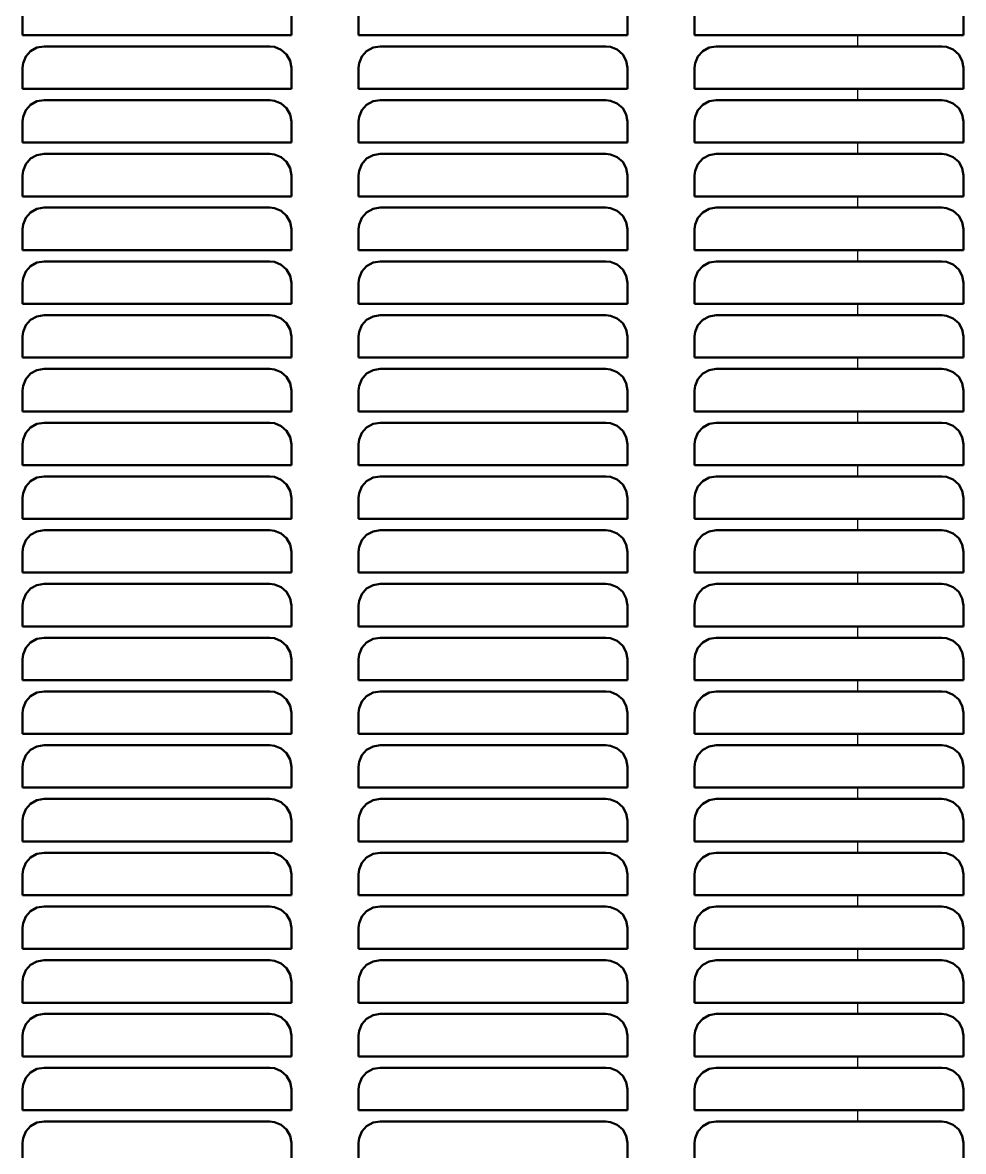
# Model space of a CAD drawing. Header units: inches. Extents: x 0 to 35.8, y 0 to 41.5.
# Drawn here: x 10.23 to 18.98, y 20.8 to 31.3 of the extents above; entities that cross this region are included whole.
import ezdxf

# ---------------------------------------------------------------- set-up
doc = ezdxf.new("R2010")
doc.units = ezdxf.units.IN
doc.header["$MEASUREMENT"] = 0
doc.layers.add('AM_0', color=7, linetype='Continuous', lineweight=50)
doc.layers.add('AM_4', color=3, linetype='Continuous', lineweight=25)

msp = doc.modelspace()

# ---------------------------------------------------------------- linework, layer by layer
at = {"layer": 'AM_0'}
for p, q in [((10.234, 31.381), (10.234, 31.186)), ((12.734, 31.186), (12.734, 31.381)), ((13.359, 31.381), (13.359, 31.186)), ((15.859, 31.186), (15.859, 31.381)), ((16.484, 31.381), (16.484, 31.186)), ((18.984, 31.186), (18.984, 31.381)), ((10.234, 31.186), (12.734, 31.186)), ((13.359, 31.186), (15.859, 31.186)), ((16.484, 31.186), (18.984, 31.186)), ((12.534, 31.081), (10.434, 31.081)), ((15.659, 31.081), (13.559, 31.081)), ((18.784, 31.081), (16.684, 31.081)), ((10.234, 30.881), (10.234, 30.686)), ((12.734, 30.686), (12.734, 30.881)), ((13.359, 30.881), (13.359, 30.686)), ((15.859, 30.686), (15.859, 30.881)), ((16.484, 30.881), (16.484, 30.686)), ((18.984, 30.686), (18.984, 30.881)), ((10.234, 30.686), (12.734, 30.686)), ((13.359, 30.686), (15.859, 30.686)), ((16.484, 30.686), (18.984, 30.686)), ((12.534, 30.581), (10.434, 30.581)), ((15.659, 30.581), (13.559, 30.581)), ((18.784, 30.581), (16.684, 30.581)), ((10.234, 30.381), (10.234, 30.186)), ((12.734, 30.186), (12.734, 30.381)), ((13.359, 30.381), (13.359, 30.186)), ((15.859, 30.186), (15.859, 30.381)), ((16.484, 30.381), (16.484, 30.186)), ((18.984, 30.186), (18.984, 30.381)), ((10.234, 30.186), (12.734, 30.186)), ((13.359, 30.186), (15.859, 30.186)), ((16.484, 30.186), (18.984, 30.186)), ((12.534, 30.081), (10.434, 30.081)), ((15.659, 30.081), (13.559, 30.081)), ((18.784, 30.081), (16.684, 30.081)), ((10.234, 29.881), (10.234, 29.686)), ((12.734, 29.686), (12.734, 29.881)), ((13.359, 29.881), (13.359, 29.686)), ((15.859, 29.686), (15.859, 29.881)), ((16.484, 29.881), (16.484, 29.686)), ((18.984, 29.686), (18.984, 29.881)), ((10.234, 29.686), (12.734, 29.686)), ((13.359, 29.686), (15.859, 29.686)), ((16.484, 29.686), (18.984, 29.686)), ((12.534, 29.581), (10.434, 29.581)), ((15.659, 29.581), (13.559, 29.581)), ((18.784, 29.581), (16.684, 29.581)), ((10.234, 29.381), (10.234, 29.186)), ((12.734, 29.186), (12.734, 29.381)), ((13.359, 29.381), (13.359, 29.186)), ((15.859, 29.186), (15.859, 29.381)), ((16.484, 29.381), (16.484, 29.186)), ((18.984, 29.186), (18.984, 29.381)), ((10.234, 29.186), (12.734, 29.186)), ((13.359, 29.186), (15.859, 29.186)), ((16.484, 29.186), (18.984, 29.186)), ((12.534, 29.081), (10.434, 29.081)), ((15.659, 29.081), (13.559, 29.081)), ((18.784, 29.081), (16.684, 29.081)), ((10.234, 28.881), (10.234, 28.686)), ((12.734, 28.686), (12.734, 28.881)), ((13.359, 28.881), (13.359, 28.686)), ((15.859, 28.686), (15.859, 28.881)), ((16.484, 28.881), (16.484, 28.686)), ((18.984, 28.686), (18.984, 28.881)), ((10.234, 28.686), (12.734, 28.686)), ((13.359, 28.686), (15.859, 28.686)), ((16.484, 28.686), (18.984, 28.686)), ((12.534, 28.581), (10.434, 28.581)), ((15.659, 28.581), (13.559, 28.581)), ((18.784, 28.581), (16.684, 28.581)), ((10.234, 28.381), (10.234, 28.186)), ((12.734, 28.186), (12.734, 28.381)), ((13.359, 28.381), (13.359, 28.186)), ((15.859, 28.186), (15.859, 28.381)), ((16.484, 28.381), (16.484, 28.186)), ((18.984, 28.186), (18.984, 28.381)), ((10.234, 28.186), (12.734, 28.186)), ((13.359, 28.186), (15.859, 28.186)), ((16.484, 28.186), (18.984, 28.186)), ((12.534, 28.081), (10.434, 28.081)), ((15.659, 28.081), (13.559, 28.081)), ((18.784, 28.081), (16.684, 28.081)), ((10.234, 27.881), (10.234, 27.686)), ((12.734, 27.686), (12.734, 27.881)), ((13.359, 27.881), (13.359, 27.686)), ((15.859, 27.686), (15.859, 27.881)), ((16.484, 27.881), (16.484, 27.686)), ((18.984, 27.686), (18.984, 27.881)), ((10.234, 27.686), (12.734, 27.686)), ((13.359, 27.686), (15.859, 27.686)), ((16.484, 27.686), (18.984, 27.686)), ((12.534, 27.581), (10.434, 27.581)), ((15.659, 27.581), (13.559, 27.581)), ((18.784, 27.581), (16.684, 27.581)), ((10.234, 27.381), (10.234, 27.186)), ((12.734, 27.186), (12.734, 27.381)), ((13.359, 27.381), (13.359, 27.186)), ((15.859, 27.186), (15.859, 27.381)), ((16.484, 27.381), (16.484, 27.186)), ((18.984, 27.186), (18.984, 27.381)), ((10.234, 27.186), (12.734, 27.186)), ((13.359, 27.186), (15.859, 27.186)), ((16.484, 27.186), (18.984, 27.186)), ((12.534, 27.081), (10.434, 27.081)), ((15.659, 27.081), (13.559, 27.081)), ((18.784, 27.081), (16.684, 27.081)), ((10.234, 26.881), (10.234, 26.686)), ((12.734, 26.686), (12.734, 26.881)), ((13.359, 26.881), (13.359, 26.686)), ((15.859, 26.686), (15.859, 26.881)), ((16.484, 26.881), (16.484, 26.686)), ((18.984, 26.686), (18.984, 26.881)), ((10.234, 26.686), (12.734, 26.686)), ((13.359, 26.686), (15.859, 26.686)), ((16.484, 26.686), (18.984, 26.686)), ((12.534, 26.581), (10.434, 26.581)), ((15.659, 26.581), (13.559, 26.581)), ((18.784, 26.581), (16.684, 26.581)), ((10.234, 26.381), (10.234, 26.186)), ((12.734, 26.186), (12.734, 26.381)), ((13.359, 26.381), (13.359, 26.186)), ((15.859, 26.186), (15.859, 26.381)), ((16.484, 26.381), (16.484, 26.186)), ((18.984, 26.186), (18.984, 26.381)), ((10.234, 26.186), (12.734, 26.186)), ((13.359, 26.186), (15.859, 26.186)), ((16.484, 26.186), (18.984, 26.186)), ((12.534, 26.081), (10.434, 26.081)), ((15.659, 26.081), (13.559, 26.081)), ((18.784, 26.081), (16.684, 26.081)), ((10.234, 25.881), (10.234, 25.686)), ((12.734, 25.686), (12.734, 25.881)), ((13.359, 25.881), (13.359, 25.686)), ((15.859, 25.686), (15.859, 25.881)), ((16.484, 25.881), (16.484, 25.686)), ((18.984, 25.686), (18.984, 25.881)), ((10.234, 25.686), (12.734, 25.686)), ((13.359, 25.686), (15.859, 25.686)), ((16.484, 25.686), (18.984, 25.686)), ((12.534, 25.581), (10.434, 25.581)), ((15.659, 25.581), (13.559, 25.581)), ((18.784, 25.581), (16.684, 25.581)), ((10.234, 25.381), (10.234, 25.186)), ((12.734, 25.186), (12.734, 25.381)), ((13.359, 25.381), (13.359, 25.186)), ((15.859, 25.186), (15.859, 25.381)), ((16.484, 25.381), (16.484, 25.186)), ((18.984, 25.186), (18.984, 25.381)), ((10.234, 25.186), (12.734, 25.186)), ((13.359, 25.186), (15.859, 25.186)), ((16.484, 25.186), (18.984, 25.186)), ((12.534, 25.081), (10.434, 25.081)), ((15.659, 25.081), (13.559, 25.081)), ((18.784, 25.081), (16.684, 25.081)), ((10.234, 24.881), (10.234, 24.686)), ((12.734, 24.686), (12.734, 24.881)), ((13.359, 24.881), (13.359, 24.686)), ((15.859, 24.686), (15.859, 24.881)), ((16.484, 24.881), (16.484, 24.686)), ((18.984, 24.686), (18.984, 24.881)), ((10.234, 24.686), (12.734, 24.686)), ((13.359, 24.686), (15.859, 24.686)), ((16.484, 24.686), (18.984, 24.686)), ((12.534, 24.581), (10.434, 24.581)), ((15.659, 24.581), (13.559, 24.581)), ((18.784, 24.581), (16.684, 24.581)), ((10.234, 24.381), (10.234, 24.186)), ((12.734, 24.186), (12.734, 24.381)), ((13.359, 24.381), (13.359, 24.186)), ((15.859, 24.186), (15.859, 24.381)), ((16.484, 24.381), (16.484, 24.186)), ((18.984, 24.186), (18.984, 24.381)), ((10.234, 24.186), (12.734, 24.186)), ((13.359, 24.186), (15.859, 24.186)), ((16.484, 24.186), (18.984, 24.186)), ((12.534, 24.081), (10.434, 24.081)), ((15.659, 24.081), (13.559, 24.081)), ((18.784, 24.081), (16.684, 24.081)), ((10.234, 23.881), (10.234, 23.686)), ((12.734, 23.686), (12.734, 23.881)), ((13.359, 23.881), (13.359, 23.686)), ((15.859, 23.686), (15.859, 23.881)), ((16.484, 23.881), (16.484, 23.686)), ((18.984, 23.686), (18.984, 23.881)), ((10.234, 23.686), (12.734, 23.686)), ((13.359, 23.686), (15.859, 23.686)), ((16.484, 23.686), (18.984, 23.686)), ((12.534, 23.581), (10.434, 23.581)), ((15.659, 23.581), (13.559, 23.581)), ((18.784, 23.581), (16.684, 23.581)), ((10.234, 23.381), (10.234, 23.186)), ((12.734, 23.186), (12.734, 23.381)), ((13.359, 23.381), (13.359, 23.186)), ((15.859, 23.186), (15.859, 23.381)), ((16.484, 23.381), (16.484, 23.186)), ((18.984, 23.186), (18.984, 23.381)), ((10.234, 23.186), (12.734, 23.186)), ((13.359, 23.186), (15.859, 23.186)), ((16.484, 23.186), (18.984, 23.186)), ((12.534, 23.081), (10.434, 23.081)), ((15.659, 23.081), (13.559, 23.081)), ((18.784, 23.081), (16.684, 23.081)), ((10.234, 22.881), (10.234, 22.686)), ((12.734, 22.686), (12.734, 22.881)), ((13.359, 22.881), (13.359, 22.686)), ((15.859, 22.686), (15.859, 22.881)), ((16.484, 22.881), (16.484, 22.686)), ((18.984, 22.686), (18.984, 22.881)), ((10.234, 22.686), (12.734, 22.686)), ((13.359, 22.686), (15.859, 22.686)), ((16.484, 22.686), (18.984, 22.686)), ((12.534, 22.581), (10.434, 22.581)), ((15.659, 22.581), (13.559, 22.581)), ((18.784, 22.581), (16.684, 22.581)), ((10.234, 22.381), (10.234, 22.186)), ((12.734, 22.186), (12.734, 22.381)), ((13.359, 22.381), (13.359, 22.186)), ((15.859, 22.186), (15.859, 22.381)), ((16.484, 22.381), (16.484, 22.186)), ((18.984, 22.186), (18.984, 22.381)), ((10.234, 22.186), (12.734, 22.186)), ((13.359, 22.186), (15.859, 22.186)), ((16.484, 22.186), (18.984, 22.186)), ((12.534, 22.081), (10.434, 22.081)), ((15.659, 22.081), (13.559, 22.081)), ((18.784, 22.081), (16.684, 22.081)), ((10.234, 21.881), (10.234, 21.686)), ((12.734, 21.686), (12.734, 21.881)), ((13.359, 21.881), (13.359, 21.686)), ((15.859, 21.686), (15.859, 21.881)), ((16.484, 21.881), (16.484, 21.686)), ((18.984, 21.686), (18.984, 21.881)), ((10.234, 21.686), (12.734, 21.686)), ((13.359, 21.686), (15.859, 21.686)), ((16.484, 21.686), (18.984, 21.686)), ((12.534, 21.581), (10.434, 21.581)), ((15.659, 21.581), (13.559, 21.581)), ((18.784, 21.581), (16.684, 21.581)), ((10.234, 21.381), (10.234, 21.186)), ((12.734, 21.186), (12.734, 21.381)), ((13.359, 21.381), (13.359, 21.186)), ((15.859, 21.186), (15.859, 21.381)), ((16.484, 21.381), (16.484, 21.186)), ((18.984, 21.186), (18.984, 21.381)), ((10.234, 21.186), (12.734, 21.186)), ((13.359, 21.186), (15.859, 21.186)), ((16.484, 21.186), (18.984, 21.186)), ((12.534, 21.081), (10.434, 21.081)), ((15.659, 21.081), (13.559, 21.081)), ((18.784, 21.081), (16.684, 21.081)), ((10.234, 20.881), (10.234, 20.686)), ((12.734, 20.686), (12.734, 20.881)), ((13.359, 20.881), (13.359, 20.686)), ((15.859, 20.686), (15.859, 20.881)), ((16.484, 20.881), (16.484, 20.686)), ((18.984, 20.686), (18.984, 20.881))]:
    msp.add_line(p, q, dxfattribs=at)
for points in [[(10.434, 31.081), (10.368, 31.07), (10.309, 31.037), (10.264, 30.987), (10.239, 30.925), (10.234, 30.881)], [(12.734, 30.881), (12.723, 30.947), (12.69, 31.006), (12.64, 31.05), (12.578, 31.076), (12.534, 31.081)], [(13.559, 31.081), (13.493, 31.07), (13.434, 31.037), (13.389, 30.987), (13.364, 30.925), (13.359, 30.881)], [(15.859, 30.881), (15.848, 30.947), (15.815, 31.006), (15.765, 31.051), (15.703, 31.076), (15.659, 31.081)], [(16.684, 31.081), (16.618, 31.07), (16.559, 31.037), (16.514, 30.987), (16.489, 30.925), (16.484, 30.881)], [(18.984, 30.881), (18.973, 30.947), (18.94, 31.006), (18.89, 31.051), (18.828, 31.076), (18.784, 31.081)], [(10.434, 30.581), (10.368, 30.57), (10.309, 30.537), (10.264, 30.487), (10.239, 30.425), (10.234, 30.381)], [(12.734, 30.381), (12.723, 30.447), (12.69, 30.506), (12.64, 30.55), (12.578, 30.576), (12.534, 30.581)], [(13.559, 30.581), (13.493, 30.57), (13.434, 30.537), (13.389, 30.487), (13.364, 30.425), (13.359, 30.381)], [(15.859, 30.381), (15.848, 30.447), (15.815, 30.506), (15.765, 30.551), (15.703, 30.576), (15.659, 30.581)], [(16.684, 30.581), (16.618, 30.57), (16.559, 30.537), (16.514, 30.487), (16.489, 30.425), (16.484, 30.381)], [(18.984, 30.381), (18.973, 30.447), (18.94, 30.506), (18.89, 30.551), (18.828, 30.576), (18.784, 30.581)], [(10.434, 30.081), (10.368, 30.07), (10.309, 30.037), (10.264, 29.987), (10.239, 29.925), (10.234, 29.881)], [(12.734, 29.881), (12.723, 29.947), (12.69, 30.006), (12.64, 30.05), (12.578, 30.076), (12.534, 30.081)], [(13.559, 30.081), (13.493, 30.07), (13.434, 30.037), (13.389, 29.987), (13.364, 29.925), (13.359, 29.881)], [(15.859, 29.881), (15.848, 29.947), (15.815, 30.006), (15.765, 30.051), (15.703, 30.076), (15.659, 30.081)], [(16.684, 30.081), (16.618, 30.07), (16.559, 30.037), (16.514, 29.987), (16.489, 29.925), (16.484, 29.881)], [(18.984, 29.881), (18.973, 29.947), (18.94, 30.006), (18.89, 30.051), (18.828, 30.076), (18.784, 30.081)], [(10.434, 29.581), (10.368, 29.57), (10.309, 29.537), (10.264, 29.487), (10.239, 29.425), (10.234, 29.381)], [(12.734, 29.381), (12.723, 29.447), (12.69, 29.506), (12.64, 29.55), (12.578, 29.576), (12.534, 29.581)], [(13.559, 29.581), (13.493, 29.57), (13.434, 29.537), (13.389, 29.487), (13.364, 29.425), (13.359, 29.381)], [(15.859, 29.381), (15.848, 29.447), (15.815, 29.506), (15.765, 29.551), (15.703, 29.576), (15.659, 29.581)], [(16.684, 29.581), (16.618, 29.57), (16.559, 29.537), (16.514, 29.487), (16.489, 29.425), (16.484, 29.381)], [(18.984, 29.381), (18.973, 29.447), (18.94, 29.506), (18.89, 29.551), (18.828, 29.576), (18.784, 29.581)], [(10.434, 29.081), (10.368, 29.07), (10.309, 29.037), (10.264, 28.987), (10.239, 28.925), (10.234, 28.881)], [(12.734, 28.881), (12.723, 28.947), (12.69, 29.006), (12.64, 29.05), (12.578, 29.076), (12.534, 29.081)], [(13.559, 29.081), (13.493, 29.07), (13.434, 29.037), (13.389, 28.987), (13.364, 28.925), (13.359, 28.881)], [(15.859, 28.881), (15.848, 28.947), (15.815, 29.006), (15.765, 29.051), (15.703, 29.076), (15.659, 29.081)], [(16.684, 29.081), (16.618, 29.07), (16.559, 29.037), (16.514, 28.987), (16.489, 28.925), (16.484, 28.881)], [(18.984, 28.881), (18.973, 28.947), (18.94, 29.006), (18.89, 29.051), (18.828, 29.076), (18.784, 29.081)], [(10.434, 28.581), (10.368, 28.57), (10.309, 28.537), (10.264, 28.487), (10.239, 28.425), (10.234, 28.381)], [(12.734, 28.381), (12.723, 28.447), (12.69, 28.506), (12.64, 28.55), (12.578, 28.576), (12.534, 28.581)], [(13.559, 28.581), (13.493, 28.57), (13.434, 28.537), (13.389, 28.487), (13.364, 28.425), (13.359, 28.381)], [(15.859, 28.381), (15.848, 28.447), (15.815, 28.506), (15.765, 28.551), (15.703, 28.576), (15.659, 28.581)], [(16.684, 28.581), (16.618, 28.57), (16.559, 28.537), (16.514, 28.487), (16.489, 28.425), (16.484, 28.381)], [(18.984, 28.381), (18.973, 28.447), (18.94, 28.506), (18.89, 28.551), (18.828, 28.576), (18.784, 28.581)], [(10.434, 28.081), (10.368, 28.07), (10.309, 28.037), (10.264, 27.987), (10.239, 27.925), (10.234, 27.881)], [(12.734, 27.881), (12.723, 27.947), (12.69, 28.006), (12.64, 28.05), (12.578, 28.076), (12.534, 28.081)], [(13.559, 28.081), (13.493, 28.07), (13.434, 28.037), (13.389, 27.987), (13.364, 27.925), (13.359, 27.881)], [(15.859, 27.881), (15.848, 27.947), (15.815, 28.006), (15.765, 28.051), (15.703, 28.076), (15.659, 28.081)], [(16.684, 28.081), (16.618, 28.07), (16.559, 28.037), (16.514, 27.987), (16.489, 27.925), (16.484, 27.881)], [(18.984, 27.881), (18.973, 27.947), (18.94, 28.006), (18.89, 28.051), (18.828, 28.076), (18.784, 28.081)], [(10.434, 27.581), (10.368, 27.57), (10.309, 27.537), (10.264, 27.487), (10.239, 27.425), (10.234, 27.381)], [(12.734, 27.381), (12.723, 27.447), (12.69, 27.506), (12.64, 27.55), (12.578, 27.576), (12.534, 27.581)], [(13.559, 27.581), (13.493, 27.57), (13.434, 27.537), (13.389, 27.487), (13.364, 27.425), (13.359, 27.381)], [(15.859, 27.381), (15.848, 27.447), (15.815, 27.506), (15.765, 27.551), (15.703, 27.576), (15.659, 27.581)], [(16.684, 27.581), (16.618, 27.57), (16.559, 27.537), (16.514, 27.487), (16.489, 27.425), (16.484, 27.381)], [(18.984, 27.381), (18.973, 27.447), (18.94, 27.506), (18.89, 27.551), (18.828, 27.576), (18.784, 27.581)], [(10.434, 27.081), (10.368, 27.07), (10.309, 27.037), (10.264, 26.987), (10.239, 26.925), (10.234, 26.881)], [(12.734, 26.881), (12.723, 26.947), (12.69, 27.006), (12.64, 27.05), (12.578, 27.076), (12.534, 27.081)], [(13.559, 27.081), (13.493, 27.07), (13.434, 27.037), (13.389, 26.987), (13.364, 26.925), (13.359, 26.881)], [(15.859, 26.881), (15.848, 26.947), (15.815, 27.006), (15.765, 27.051), (15.703, 27.076), (15.659, 27.081)], [(16.684, 27.081), (16.618, 27.07), (16.559, 27.037), (16.514, 26.987), (16.489, 26.925), (16.484, 26.881)], [(18.984, 26.881), (18.973, 26.947), (18.94, 27.006), (18.89, 27.051), (18.828, 27.076), (18.784, 27.081)], [(10.434, 26.581), (10.368, 26.57), (10.309, 26.537), (10.264, 26.487), (10.239, 26.425), (10.234, 26.381)], [(12.734, 26.381), (12.723, 26.447), (12.69, 26.506), (12.64, 26.55), (12.578, 26.576), (12.534, 26.581)], [(13.559, 26.581), (13.493, 26.57), (13.434, 26.537), (13.389, 26.487), (13.364, 26.425), (13.359, 26.381)], [(15.859, 26.381), (15.848, 26.447), (15.815, 26.506), (15.765, 26.551), (15.703, 26.576), (15.659, 26.581)], [(16.684, 26.581), (16.618, 26.57), (16.559, 26.537), (16.514, 26.487), (16.489, 26.425), (16.484, 26.381)], [(18.984, 26.381), (18.973, 26.447), (18.94, 26.506), (18.89, 26.551), (18.828, 26.576), (18.784, 26.581)], [(10.434, 26.081), (10.368, 26.07), (10.309, 26.037), (10.264, 25.987), (10.239, 25.925), (10.234, 25.881)], [(12.734, 25.881), (12.723, 25.947), (12.69, 26.006), (12.64, 26.05), (12.578, 26.076), (12.534, 26.081)], [(13.559, 26.081), (13.493, 26.07), (13.434, 26.037), (13.389, 25.987), (13.364, 25.925), (13.359, 25.881)], [(15.859, 25.881), (15.848, 25.947), (15.815, 26.006), (15.765, 26.051), (15.703, 26.076), (15.659, 26.081)], [(16.684, 26.081), (16.618, 26.07), (16.559, 26.037), (16.514, 25.987), (16.489, 25.925), (16.484, 25.881)], [(18.984, 25.881), (18.973, 25.947), (18.94, 26.006), (18.89, 26.051), (18.828, 26.076), (18.784, 26.081)], [(10.434, 25.581), (10.368, 25.57), (10.309, 25.537), (10.264, 25.487), (10.239, 25.425), (10.234, 25.381)], [(12.734, 25.381), (12.723, 25.447), (12.69, 25.506), (12.64, 25.55), (12.578, 25.576), (12.534, 25.581)], [(13.559, 25.581), (13.493, 25.57), (13.434, 25.537), (13.389, 25.487), (13.364, 25.425), (13.359, 25.381)], [(15.859, 25.381), (15.848, 25.447), (15.815, 25.506), (15.765, 25.551), (15.703, 25.576), (15.659, 25.581)], [(16.684, 25.581), (16.618, 25.57), (16.559, 25.537), (16.514, 25.487), (16.489, 25.425), (16.484, 25.381)], [(18.984, 25.381), (18.973, 25.447), (18.94, 25.506), (18.89, 25.551), (18.828, 25.576), (18.784, 25.581)], [(10.434, 25.081), (10.368, 25.07), (10.309, 25.037), (10.264, 24.987), (10.239, 24.925), (10.234, 24.881)], [(12.734, 24.881), (12.723, 24.947), (12.69, 25.006), (12.64, 25.05), (12.578, 25.076), (12.534, 25.081)], [(13.559, 25.081), (13.493, 25.07), (13.434, 25.037), (13.389, 24.987), (13.364, 24.925), (13.359, 24.881)], [(15.859, 24.881), (15.848, 24.947), (15.815, 25.006), (15.765, 25.051), (15.703, 25.076), (15.659, 25.081)], [(16.684, 25.081), (16.618, 25.07), (16.559, 25.037), (16.514, 24.987), (16.489, 24.925), (16.484, 24.881)], [(18.984, 24.881), (18.973, 24.947), (18.94, 25.006), (18.89, 25.051), (18.828, 25.076), (18.784, 25.081)], [(10.434, 24.581), (10.368, 24.57), (10.309, 24.537), (10.264, 24.487), (10.239, 24.425), (10.234, 24.381)], [(12.734, 24.381), (12.723, 24.447), (12.69, 24.506), (12.64, 24.55), (12.578, 24.576), (12.534, 24.581)], [(13.559, 24.581), (13.493, 24.57), (13.434, 24.537), (13.389, 24.487), (13.364, 24.425), (13.359, 24.381)], [(15.859, 24.381), (15.848, 24.447), (15.815, 24.506), (15.765, 24.551), (15.703, 24.576), (15.659, 24.581)], [(16.684, 24.581), (16.618, 24.57), (16.559, 24.537), (16.514, 24.487), (16.489, 24.425), (16.484, 24.381)], [(18.984, 24.381), (18.973, 24.447), (18.94, 24.506), (18.89, 24.551), (18.828, 24.576), (18.784, 24.581)], [(10.434, 24.081), (10.368, 24.07), (10.309, 24.037), (10.264, 23.987), (10.239, 23.925), (10.234, 23.881)], [(12.734, 23.881), (12.723, 23.947), (12.69, 24.006), (12.64, 24.05), (12.578, 24.076), (12.534, 24.081)], [(13.559, 24.081), (13.493, 24.07), (13.434, 24.037), (13.389, 23.987), (13.364, 23.925), (13.359, 23.881)], [(15.859, 23.881), (15.848, 23.947), (15.815, 24.006), (15.765, 24.051), (15.703, 24.076), (15.659, 24.081)], [(16.684, 24.081), (16.618, 24.07), (16.559, 24.037), (16.514, 23.987), (16.489, 23.925), (16.484, 23.881)], [(18.984, 23.881), (18.973, 23.947), (18.94, 24.006), (18.89, 24.051), (18.828, 24.076), (18.784, 24.081)], [(10.434, 23.581), (10.368, 23.57), (10.309, 23.537), (10.264, 23.487), (10.239, 23.425), (10.234, 23.381)], [(12.734, 23.381), (12.723, 23.447), (12.69, 23.506), (12.64, 23.55), (12.578, 23.576), (12.534, 23.581)], [(13.559, 23.581), (13.493, 23.57), (13.434, 23.537), (13.389, 23.487), (13.364, 23.425), (13.359, 23.381)], [(15.859, 23.381), (15.848, 23.447), (15.815, 23.506), (15.765, 23.551), (15.703, 23.576), (15.659, 23.581)], [(16.684, 23.581), (16.618, 23.57), (16.559, 23.537), (16.514, 23.487), (16.489, 23.425), (16.484, 23.381)], [(18.984, 23.381), (18.973, 23.447), (18.94, 23.506), (18.89, 23.551), (18.828, 23.576), (18.784, 23.581)], [(10.434, 23.081), (10.368, 23.07), (10.309, 23.037), (10.264, 22.987), (10.239, 22.925), (10.234, 22.881)], [(12.734, 22.881), (12.723, 22.947), (12.69, 23.006), (12.64, 23.05), (12.578, 23.076), (12.534, 23.081)], [(13.559, 23.081), (13.493, 23.07), (13.434, 23.037), (13.389, 22.987), (13.364, 22.925), (13.359, 22.881)], [(15.859, 22.881), (15.848, 22.947), (15.815, 23.006), (15.765, 23.051), (15.703, 23.076), (15.659, 23.081)], [(16.684, 23.081), (16.618, 23.07), (16.559, 23.037), (16.514, 22.987), (16.489, 22.925), (16.484, 22.881)], [(18.984, 22.881), (18.973, 22.947), (18.94, 23.006), (18.89, 23.051), (18.828, 23.076), (18.784, 23.081)], [(10.434, 22.581), (10.368, 22.57), (10.309, 22.537), (10.264, 22.487), (10.239, 22.425), (10.234, 22.381)], [(12.734, 22.381), (12.723, 22.447), (12.69, 22.506), (12.64, 22.55), (12.578, 22.576), (12.534, 22.581)], [(13.559, 22.581), (13.493, 22.57), (13.434, 22.537), (13.389, 22.487), (13.364, 22.425), (13.359, 22.381)], [(15.859, 22.381), (15.848, 22.447), (15.815, 22.506), (15.765, 22.551), (15.703, 22.576), (15.659, 22.581)], [(16.684, 22.581), (16.618, 22.57), (16.559, 22.537), (16.514, 22.487), (16.489, 22.425), (16.484, 22.381)], [(18.984, 22.381), (18.973, 22.447), (18.94, 22.506), (18.89, 22.551), (18.828, 22.576), (18.784, 22.581)], [(10.434, 22.081), (10.368, 22.07), (10.309, 22.037), (10.264, 21.987), (10.239, 21.925), (10.234, 21.881)], [(12.734, 21.881), (12.723, 21.947), (12.69, 22.006), (12.64, 22.05), (12.578, 22.076), (12.534, 22.081)], [(13.559, 22.081), (13.493, 22.07), (13.434, 22.037), (13.389, 21.987), (13.364, 21.925), (13.359, 21.881)], [(15.859, 21.881), (15.848, 21.947), (15.815, 22.006), (15.765, 22.051), (15.703, 22.076), (15.659, 22.081)], [(16.684, 22.081), (16.618, 22.07), (16.559, 22.037), (16.514, 21.987), (16.489, 21.925), (16.484, 21.881)], [(18.984, 21.881), (18.973, 21.947), (18.94, 22.006), (18.89, 22.051), (18.828, 22.076), (18.784, 22.081)], [(10.434, 21.581), (10.368, 21.57), (10.309, 21.537), (10.264, 21.487), (10.239, 21.425), (10.234, 21.381)], [(12.734, 21.381), (12.723, 21.447), (12.69, 21.506), (12.64, 21.55), (12.578, 21.576), (12.534, 21.581)], [(13.559, 21.581), (13.493, 21.57), (13.434, 21.537), (13.389, 21.487), (13.364, 21.425), (13.359, 21.381)], [(15.859, 21.381), (15.848, 21.447), (15.815, 21.506), (15.765, 21.551), (15.703, 21.576), (15.659, 21.581)], [(16.684, 21.581), (16.618, 21.57), (16.559, 21.537), (16.514, 21.487), (16.489, 21.425), (16.484, 21.381)], [(18.984, 21.381), (18.973, 21.447), (18.94, 21.506), (18.89, 21.551), (18.828, 21.576), (18.784, 21.581)], [(10.434, 21.081), (10.368, 21.07), (10.309, 21.037), (10.264, 20.987), (10.239, 20.925), (10.234, 20.881)], [(12.734, 20.881), (12.723, 20.947), (12.69, 21.006), (12.64, 21.05), (12.578, 21.076), (12.534, 21.081)], [(13.559, 21.081), (13.493, 21.07), (13.434, 21.037), (13.389, 20.987), (13.364, 20.925), (13.359, 20.881)], [(15.859, 20.881), (15.848, 20.947), (15.815, 21.006), (15.765, 21.051), (15.703, 21.076), (15.659, 21.081)], [(16.684, 21.081), (16.618, 21.07), (16.559, 21.037), (16.514, 20.987), (16.489, 20.925), (16.484, 20.881)], [(18.984, 20.881), (18.973, 20.947), (18.94, 21.006), (18.89, 21.051), (18.828, 21.076), (18.784, 21.081)]]:
    msp.add_lwpolyline(points, dxfattribs=at)
at = {"layer": 'AM_4'}
for p, q in [((18, 31.186), (18, 31.081)), ((18, 30.686), (18, 30.581)), ((18, 30.186), (18, 30.081)), ((18, 29.686), (18, 29.581)), ((18, 29.186), (18, 29.081)), ((18, 28.686), (18, 28.581)), ((18, 28.186), (18, 28.081)), ((18, 27.686), (18, 27.581)), ((18, 27.186), (18, 27.081)), ((18, 26.686), (18, 26.581)), ((18, 26.186), (18, 26.081)), ((18, 25.686), (18, 25.581)), ((18, 25.186), (18, 25.081)), ((18, 24.686), (18, 24.581)), ((18, 24.186), (18, 24.081)), ((18, 23.686), (18, 23.581)), ((18, 23.186), (18, 23.081)), ((18, 22.686), (18, 22.581)), ((18, 22.186), (18, 22.081)), ((18, 21.686), (18, 21.581)), ((18, 21.186), (18, 21.081))]:
    msp.add_line(p, q, dxfattribs=at)

doc.saveas('drawing.dxf')
